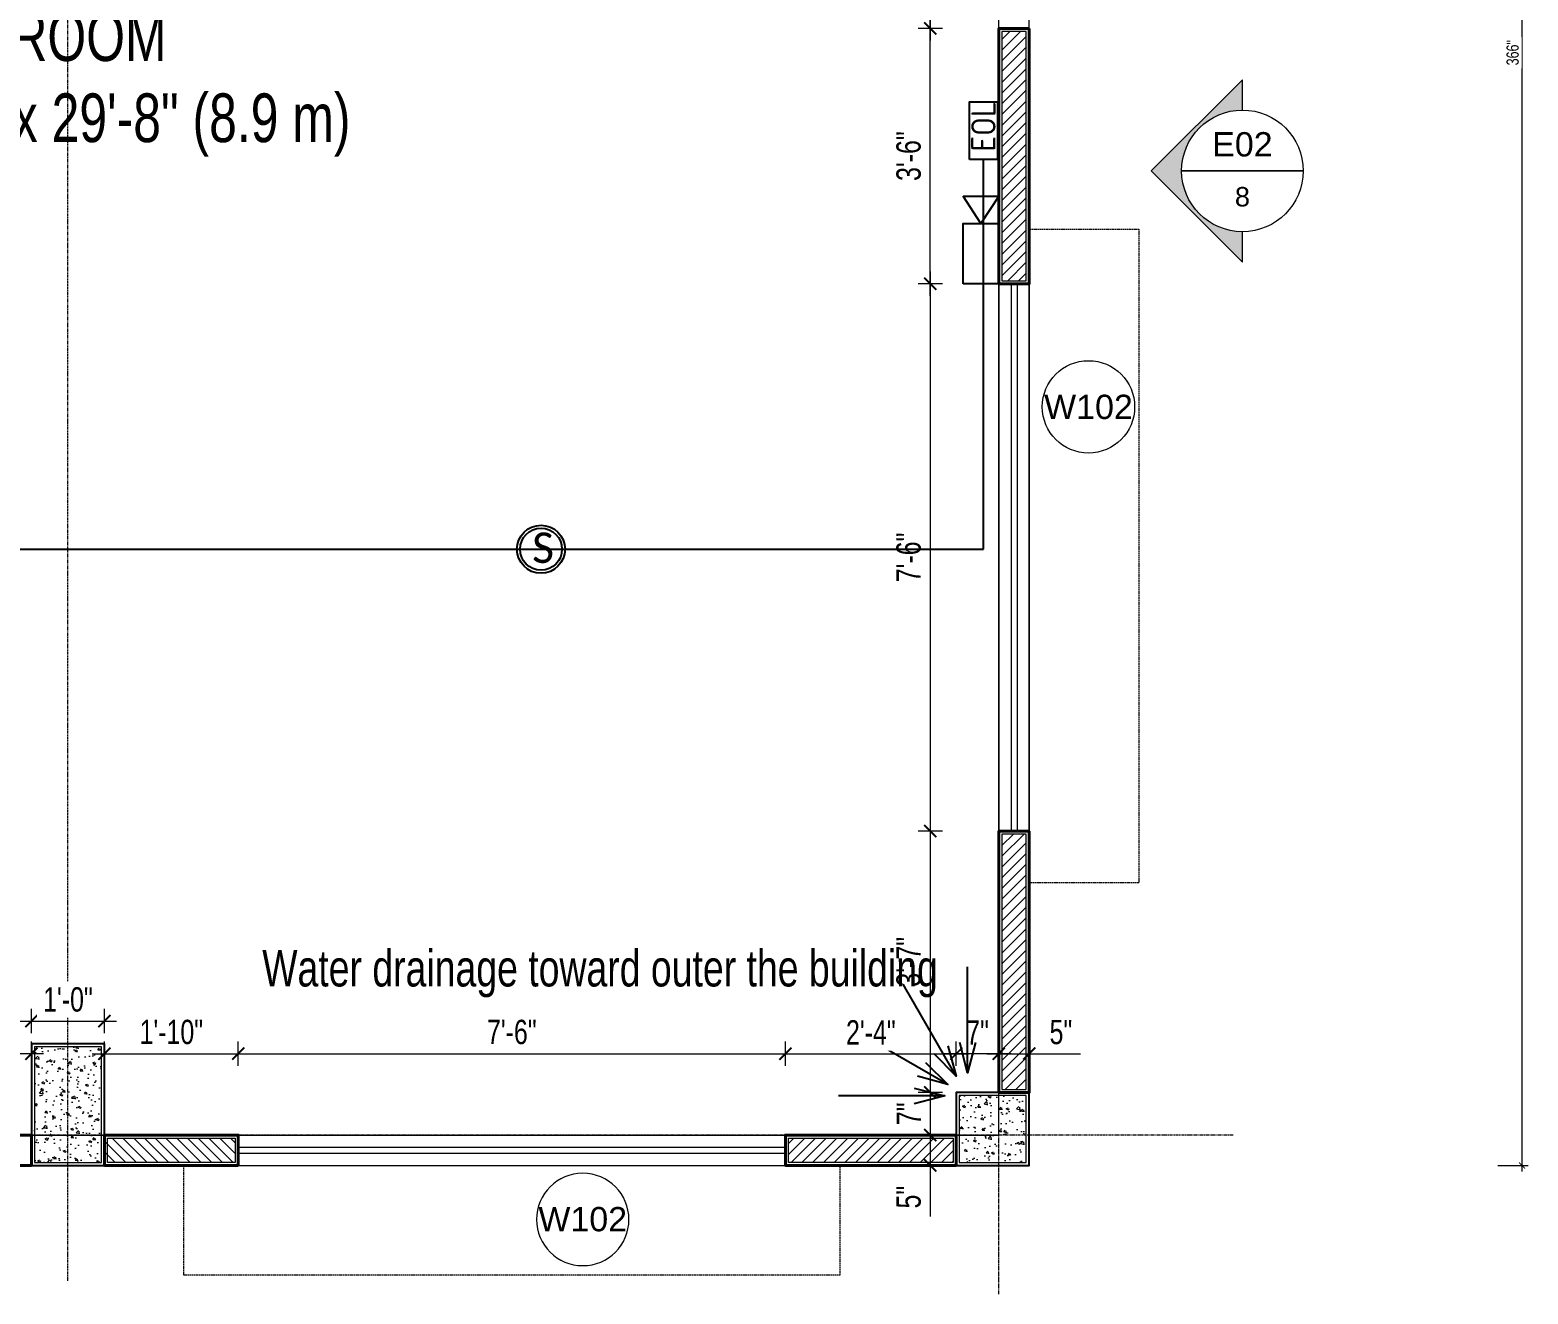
# Model space of a CAD drawing. Header units: inches. Extents: x 985 to 11353, y 526 to 2181.
# Drawn here: x 10793.6 to 11040, y 1405.1 to 1613 of the extents above; entities that cross this region are included whole.
import ezdxf
from ezdxf.enums import TextEntityAlignment as Align

# ---------------------------------------------------------------- set-up
doc = ezdxf.new("R2010")
doc.units = ezdxf.units.IN
doc.header["$MEASUREMENT"] = 0
doc.linetypes.add('DASH', pattern=[0.35, 0.25, -0.1])
doc.linetypes.add('PHANTOMX2', pattern=[5, 2.5, -0.5, 0.5, -0.5, 0.5, -0.5])
for name, color, linetype in [('COLLUM', 1, 'Continuous'), ('FREE-TEXT', 7, 'Continuous'), ('horn & strobe', 1, 'Continuous'), ('smoke detector', 1, 'Continuous'), ('zone wiring', 5, 'Continuous')]:
    doc.layers.add(name, color=color, linetype=linetype)
for name, color, linetype, lineweight in [('dim-8', 18, 'Continuous', 15), ('Dimension', 22, 'Continuous', 13), ('Elevation Marker', 252, 'Continuous', 15), ('Glass', 5, 'Continuous', 9), ('grid', 9, 'Continuous', 13), ('HACTH', 8, 'Continuous', 9), ('I-DOOR-IDEN-N', 7, 'Continuous', 15), ('Parapet', 6, 'Continuous', 15), ('Plaster Line', 5, 'Continuous', 15), ('R_Marker', 4, 'Continuous', 13), ('Sunshed', 5, 'Continuous', 15), ('Text-02', 253, 'Continuous', 15), ('wall 05', 3, 'Continuous', 40), ('WINDOW', 140, 'Continuous', 9)]:
    doc.layers.add(name, color=color, linetype=linetype, lineweight=lineweight)
doc.styles.add('Arial', font='arial.ttf')
doc.styles.get("Standard").update_dxf_attribs({"font": 'isocp3.shx'})
doc.styles.add('Swiss721', font='swisscl.ttf')
doc.dimstyles.new('dim-12', dxfattribs={"dimtxt": 10, "dimasz": 3, "dimexe": 3, "dimexo": 3, "dimgap": 0.09, "dimtad": 0, "dimdec": 0, "dimzin": 3, "dimdsep": 46, "dimlunit": 4, "dimtxsty": 'Standard', "dimblk": 'OBLIQUE', "dimblk1": 'DOT', "dimblk2": 'OBLIQUE', "dimcen": 0.09, "dimaunit": 1, "dimadec": 0, "dimazin": 0, "dimtfac": 0.5, "dimtdec": 0, "dimtix": 1, "dimtmove": 1, "dimatfit": 0, "dimldrblk": 'OBLIQUE', "dimfxl": 1, "dimtvp": 1, "dimtolj": 1, "dimtzin": 0, "dimarcsym": 0})
doc.dimstyles.new('DIM02 (inch)', dxfattribs={"dimtxt": 2, "dimasz": 1, "dimexe": 1, "dimexo": 0, "dimgap": 0.5, "dimtad": 1, "dimdec": 1, "dimzin": 0, "dimdsep": 46, "dimlunit": 5, "dimtxsty": 'Swiss721', "dimblk": 'ARCHTICK', "dimcen": 0, "dimdle": 1, "dimclrd": 256, "dimclre": 256, "dimclrt": 256, "dimadec": 0, "dimazin": 0, "dimtfac": 1, "dimtdec": 1, "dimtofl": 0, "dimtmove": 0, "dimatfit": 3, "dimldrblk": 'ARCHTICK', "dimfxl": 1, "dimfxlon": 1, "dimtolj": 1, "dimtzin": 0, "dimlwd": 9, "dimlwe": 9, "dimarcsym": 0})
doc.dimstyles.new('DIM08', dxfattribs={"dimtxt": 8, "dimasz": 4, "dimexe": 4, "dimexo": 0, "dimgap": 3, "dimtad": 1, "dimdec": 1, "dimzin": 3, "dimdsep": 46, "dimlunit": 4, "dimtxsty": 'Swiss721', "dimblk": 'ARCHTICK', "dimcen": 0, "dimdle": 4, "dimclrd": 256, "dimclre": 256, "dimclrt": 256, "dimadec": 0, "dimazin": 0, "dimtfac": 1, "dimtdec": 1, "dimtofl": 0, "dimtmove": 0, "dimatfit": 3, "dimldrblk": 'ARCHTICK', "dimfxl": 4, "dimfxlon": 1, "dimtfill": 1, "dimtolj": 1, "dimtzin": 0, "dimlwd": 9, "dimlwe": 9, "dimarcsym": 0})
pattern_1 = [(45, (-130662.4177, -170029.9416), (-0.8838834765, 0.8838834765), [])]

# ---------------------------------------------------------------- blocks, each defined once
blk = doc.blocks.new('_ArchTick')
at = {"color": 0, "linetype": 'ByBlock', "const_width": 0.15}
blk.add_lwpolyline([(-0.5, -0.5), (0.5, 0.5)], dxfattribs=at)
blk = doc.blocks.new('*D178')
at = {"layer": 'Defpoints', "color": 0, "transparency": 16777216}
for p in [(10945.98, 1625.28), (10945.98, 1613.28)]:
    blk.add_point(p, dxfattribs=at)
at = {"layer": 'Dimension', "lineweight": 9, "transparency": 16777216}
for p, q in [((10941.7, 1627.28), (10941.7, 1611.28)), ((10943.7, 1625.28), (10939.7, 1625.28)), ((10943.7, 1613.28), (10939.7, 1613.28))]:
    blk.add_line(p, q, dxfattribs=at)
at = {"layer": 'Dimension', "lineweight": 9, "transparency": 16777216, "xscale": 2, "yscale": 2, "zscale": 2}
for p, rotation in [((10941.7, 1625.28), 90), ((10941.7, 1613.28), 270)]:
    blk.add_blockref('_ArchTick', p, dxfattribs=dict(at, rotation=rotation))
at = {"layer": 'Dimension', "transparency": 16777216, "insert": (10938.15, 1619.28), "char_height": 4, "attachment_point": 5, "rotation": 90, "style": 'Swiss721', "bg_fill": 3, "box_fill_scale": 1.25, "bg_fill_color": 256, "bg_fill_true_color": 13158600, "bg_fill_transparency": 0}
blk.add_mtext('\\A1;1\'-0"', dxfattribs=at)
at = {"layer": 'Defpoints', "color": 0, "transparency": 16777216}
blk.add_point((10941.7, 1613.28), dxfattribs=at)
blk = doc.blocks.new('*D179')
at = {"layer": 'Defpoints', "color": 0, "transparency": 16777216}
for p in [(10948.23, 1571.28), (10941.7, 1481.28), (10952.98, 1481.28)]:
    blk.add_point(p, dxfattribs=at)
at = {"layer": 'Dimension', "lineweight": 9, "transparency": 16777216}
for p, q in [((10941.7, 1573.28), (10941.7, 1479.28)), ((10943.7, 1571.28), (10939.7, 1571.28)), ((10943.7, 1481.28), (10939.7, 1481.28))]:
    blk.add_line(p, q, dxfattribs=at)
at = {"layer": 'Dimension', "lineweight": 9, "transparency": 16777216, "xscale": 2, "yscale": 2, "zscale": 2}
for p, rotation in [((10941.7, 1571.28), 90), ((10941.7, 1481.28), 270)]:
    blk.add_blockref('_ArchTick', p, dxfattribs=dict(at, rotation=rotation))
at = {"layer": 'Dimension', "transparency": 16777216, "insert": (10938.15, 1526.28), "char_height": 4, "attachment_point": 5, "rotation": 90, "style": 'Swiss721', "bg_fill": 3, "box_fill_scale": 1.25, "bg_fill_color": 256, "bg_fill_true_color": 13158600, "bg_fill_transparency": 0}
blk.add_mtext('\\A1;7\'-6"', dxfattribs=at)
blk = doc.blocks.new('*D180')
at = {"layer": 'Defpoints', "color": 0, "transparency": 16777216}
for p in [(10952.98, 1481.28), (10941.7, 1438.28), (10951.03, 1438.28)]:
    blk.add_point(p, dxfattribs=at)
at = {"layer": 'Dimension', "lineweight": 9, "transparency": 16777216}
for p, q in [((10941.7, 1483.28), (10941.7, 1436.28)), ((10943.7, 1481.28), (10939.7, 1481.28)), ((10943.7, 1438.28), (10939.7, 1438.28))]:
    blk.add_line(p, q, dxfattribs=at)
at = {"layer": 'Dimension', "lineweight": 9, "transparency": 16777216, "xscale": 2, "yscale": 2, "zscale": 2}
for p, rotation in [((10941.7, 1481.28), 90), ((10941.7, 1438.28), 270)]:
    blk.add_blockref('_ArchTick', p, dxfattribs=dict(at, rotation=rotation))
at = {"layer": 'Dimension', "transparency": 16777216, "insert": (10938.15, 1459.78), "char_height": 4, "attachment_point": 5, "rotation": 90, "style": 'Swiss721', "bg_fill": 3, "box_fill_scale": 1.25, "bg_fill_color": 256, "bg_fill_true_color": 13158600, "bg_fill_transparency": 0}
blk.add_mtext('\\A1;3\'-7"', dxfattribs=at)
blk = doc.blocks.new('*D181')
at = {"layer": 'Defpoints', "color": 0, "transparency": 16777216}
for p in [(10951.03, 1438.28), (10945.98, 1431.28)]:
    blk.add_point(p, dxfattribs=at)
at = {"layer": 'Dimension', "lineweight": 9, "transparency": 16777216}
for p, q in [((10941.7, 1440.28), (10941.7, 1429.28)), ((10943.7, 1438.28), (10939.7, 1438.28)), ((10943.7, 1431.28), (10939.7, 1431.28))]:
    blk.add_line(p, q, dxfattribs=at)
at = {"layer": 'Dimension', "lineweight": 9, "transparency": 16777216, "xscale": 2, "yscale": 2, "zscale": 2}
for p, rotation in [((10941.7, 1438.28), 90), ((10941.7, 1431.28), 270)]:
    blk.add_blockref('_ArchTick', p, dxfattribs=dict(at, rotation=rotation))
at = {"layer": 'Dimension', "transparency": 16777216, "insert": (10938.2, 1434.78), "char_height": 4, "attachment_point": 5, "rotation": 90, "style": 'Swiss721', "bg_fill": 3, "box_fill_scale": 1.25, "bg_fill_color": 256, "bg_fill_true_color": 13158600, "bg_fill_transparency": 0}
blk.add_mtext('\\A1;7"', dxfattribs=at)
at = {"layer": 'Defpoints', "color": 0, "transparency": 16777216}
blk.add_point((10941.7, 1431.28), dxfattribs=at)
blk = doc.blocks.new('*D182')
at = {"layer": 'Defpoints', "color": 0, "transparency": 16777216}
for p in [(10945.98, 1431.28), (10941.7, 1426.28), (10947.36, 1426.28)]:
    blk.add_point(p, dxfattribs=at)
at = {"layer": 'Dimension', "lineweight": 9, "transparency": 16777216}
for p, q in [((10941.7, 1433.28), (10941.7, 1426.28)), ((10943.7, 1431.28), (10939.7, 1431.28)), ((10943.7, 1426.28), (10939.7, 1426.28)), ((10941.7, 1426.28), (10941.7, 1417.86))]:
    blk.add_line(p, q, dxfattribs=at)
at = {"layer": 'Dimension', "lineweight": 9, "transparency": 16777216, "xscale": 2, "yscale": 2, "zscale": 2}
for p, rotation in [((10941.7, 1431.28), 90), ((10941.7, 1426.28), 270)]:
    blk.add_blockref('_ArchTick', p, dxfattribs=dict(at, rotation=rotation))
at = {"layer": 'Dimension', "transparency": 16777216, "insert": (10938.16, 1421.07), "char_height": 4, "attachment_point": 5, "rotation": 90, "style": 'Swiss721', "bg_fill": 3, "box_fill_scale": 1.25, "bg_fill_color": 256, "bg_fill_true_color": 13158600, "bg_fill_transparency": 0}
blk.add_mtext('\\A1;5"', dxfattribs=at)
blk = doc.blocks.new('*D190')
at = {"layer": 'Defpoints', "color": 0, "transparency": 16777216}
for p in [(10957.98, 1444.66), (10952.98, 1438.28), (10957.98, 1438.28)]:
    blk.add_point(p, dxfattribs=at)
at = {"layer": 'Dimension', "lineweight": 9, "transparency": 16777216}
for p, q in [((10952.98, 1442.66), (10952.98, 1446.66)), ((10957.98, 1442.66), (10957.98, 1446.66)), ((10950.98, 1444.66), (10957.98, 1444.66)), ((10957.98, 1444.66), (10966.4, 1444.66))]:
    blk.add_line(p, q, dxfattribs=at)
at = {"layer": 'Dimension', "lineweight": 9, "transparency": 16777216, "xscale": 2, "yscale": 2, "zscale": 2, "rotation": 180}
blk.add_blockref('_ArchTick', (10952.98, 1444.66), dxfattribs=at)
at = {"layer": 'Dimension', "lineweight": 9, "transparency": 16777216, "xscale": 2, "yscale": 2, "zscale": 2}
blk.add_blockref('_ArchTick', (10957.98, 1444.66), dxfattribs=at)
at = {"layer": 'Dimension', "transparency": 16777216, "insert": (10963.19, 1448.2), "char_height": 4, "attachment_point": 5, "style": 'Swiss721', "bg_fill": 3, "box_fill_scale": 1.25, "bg_fill_color": 256, "bg_fill_true_color": 13158600, "bg_fill_transparency": 0}
blk.add_mtext('\\A1;5"', dxfattribs=at)
blk = doc.blocks.new('*D191')
at = {"layer": 'Defpoints', "color": 0, "transparency": 16777216}
for p in [(10945.98, 1438.28), (10952.98, 1438.28)]:
    blk.add_point(p, dxfattribs=at)
at = {"layer": 'Dimension', "lineweight": 9, "transparency": 16777216}
for p, q in [((10945.98, 1442.66), (10945.98, 1446.66)), ((10952.98, 1442.66), (10952.98, 1446.66)), ((10954.98, 1444.66), (10943.98, 1444.66))]:
    blk.add_line(p, q, dxfattribs=at)
at = {"layer": 'Dimension', "lineweight": 9, "transparency": 16777216, "xscale": 2, "yscale": 2, "zscale": 2, "rotation": 180}
blk.add_blockref('_ArchTick', (10945.98, 1444.66), dxfattribs=at)
at = {"layer": 'Dimension', "lineweight": 9, "transparency": 16777216, "xscale": 2, "yscale": 2, "zscale": 2}
blk.add_blockref('_ArchTick', (10952.98, 1444.66), dxfattribs=at)
at = {"layer": 'Dimension', "transparency": 16777216, "insert": (10949.48, 1448.16), "char_height": 4, "attachment_point": 5, "style": 'Swiss721', "bg_fill": 3, "box_fill_scale": 1.25, "bg_fill_color": 256, "bg_fill_true_color": 13158600, "bg_fill_transparency": 0}
blk.add_mtext('\\A1;7"', dxfattribs=at)
at = {"layer": 'Defpoints', "color": 0, "transparency": 16777216}
blk.add_point((10945.98, 1444.66), dxfattribs=at)
blk = doc.blocks.new('*D192')
at = {"layer": 'Defpoints', "color": 0, "transparency": 16777216}
for p in [(10680.88, 1444.66), (10793.88, 1438.28), (10680.88, 1431.28)]:
    blk.add_point(p, dxfattribs=at)
at = {"layer": 'Dimension', "lineweight": 9, "transparency": 16777216}
for p, q in [((10680.88, 1442.66), (10680.88, 1446.66)), ((10793.88, 1442.66), (10793.88, 1446.66)), ((10795.88, 1444.66), (10678.88, 1444.66))]:
    blk.add_line(p, q, dxfattribs=at)
at = {"layer": 'Dimension', "lineweight": 9, "transparency": 16777216, "xscale": 2, "yscale": 2, "zscale": 2, "rotation": 180}
blk.add_blockref('_ArchTick', (10680.88, 1444.66), dxfattribs=at)
at = {"layer": 'Dimension', "lineweight": 9, "transparency": 16777216, "xscale": 2, "yscale": 2, "zscale": 2}
blk.add_blockref('_ArchTick', (10793.88, 1444.66), dxfattribs=at)
at = {"layer": 'Dimension', "transparency": 16777216, "insert": (10737.38, 1448.21), "char_height": 4, "attachment_point": 5, "style": 'Swiss721', "bg_fill": 3, "box_fill_scale": 1.25, "bg_fill_color": 256, "bg_fill_true_color": 13158600, "bg_fill_transparency": 0}
blk.add_mtext('\\A1;9\'-5"', dxfattribs=at)
blk = doc.blocks.new('wall&door')
at = {"color": 0, "linetype": 'ByBlock', "lineweight": -2}
blk.add_circle((0, 0), 3.039, dxfattribs=at)
at = {"color": 0, "linetype": 'ByBlock', "lineweight": -2, "ltscale": 25.4, "style": 'Arial'}
blk.add_attdef('PT1', text='', height=1.6, dxfattribs=at).set_placement((0, 0), align=Align.MIDDLE_CENTER)
blk = doc.blocks.new('_Dot')
at = {"color": 0, "linetype": 'ByBlock', "lineweight": -2}
blk.add_line((-0.5, 0), (-1, 0), dxfattribs=at)
at = {"color": 0, "linetype": 'ByBlock', "const_width": 0.5}
blk.add_lwpolyline([(-0.25, 0, 1), (0.25, 0, 1)], format="xyb", close=True, dxfattribs=at)
blk = doc.blocks.new('_OBLIQUE')
at = {"color": 0, "linetype": 'ByBlock'}
blk.add_line((-0.5, -0.5), (0.5, 0.5), dxfattribs=at)
blk = doc.blocks.new('*D222')
at = {"layer": 'Defpoints', "color": 0, "transparency": 16777216}
for p in [(10941.7, 1613.28), (10945.98, 1613.28), (10948.23, 1571.28)]:
    blk.add_point(p, dxfattribs=at)
at = {"layer": 'Dimension', "lineweight": 9, "transparency": 16777216}
for p, q in [((10941.7, 1569.28), (10941.7, 1615.28)), ((10943.7, 1613.28), (10939.7, 1613.28)), ((10943.7, 1571.28), (10939.7, 1571.28))]:
    blk.add_line(p, q, dxfattribs=at)
at = {"layer": 'Dimension', "lineweight": 9, "transparency": 16777216, "xscale": 2, "yscale": 2, "zscale": 2}
for p, rotation in [((10941.7, 1613.28), 90), ((10941.7, 1571.28), 270)]:
    blk.add_blockref('_ArchTick', p, dxfattribs=dict(at, rotation=rotation))
at = {"layer": 'Dimension', "transparency": 16777216, "insert": (10938.15, 1592.28), "char_height": 4, "attachment_point": 5, "rotation": 90, "style": 'Swiss721', "bg_fill": 3, "box_fill_scale": 1.25, "bg_fill_color": 256, "bg_fill_true_color": 13158600, "bg_fill_transparency": 0}
blk.add_mtext('\\A1;3\'-6"', dxfattribs=at)
blk = doc.blocks.new('*D227')
at = {"layer": 'Defpoints', "color": 0, "transparency": 16777216}
for p in [(10805.88, 1447.15), (10793.88, 1443.63)]:
    blk.add_point(p, dxfattribs=at)
at = {"layer": 'Dimension', "lineweight": 9, "transparency": 16777216}
for p, q in [((10793.88, 1448.02), (10793.88, 1452.02)), ((10805.88, 1448.02), (10805.88, 1452.02)), ((10791.88, 1450.02), (10807.88, 1450.02))]:
    blk.add_line(p, q, dxfattribs=at)
at = {"layer": 'Dimension', "lineweight": 9, "transparency": 16777216, "xscale": 2, "yscale": 2, "zscale": 2, "rotation": 180}
blk.add_blockref('_ArchTick', (10793.88, 1450.02), dxfattribs=at)
at = {"layer": 'Dimension', "lineweight": 9, "transparency": 16777216, "xscale": 2, "yscale": 2, "zscale": 2}
blk.add_blockref('_ArchTick', (10805.88, 1450.02), dxfattribs=at)
at = {"layer": 'Dimension', "transparency": 16777216, "insert": (10799.88, 1453.56), "char_height": 4, "attachment_point": 5, "style": 'Swiss721', "bg_fill": 3, "box_fill_scale": 1.25, "bg_fill_color": 256, "bg_fill_true_color": 13158600, "bg_fill_transparency": 0}
blk.add_mtext('\\A1;1\'-0"', dxfattribs=at)
at = {"layer": 'Defpoints', "color": 0, "transparency": 16777216}
blk.add_point((10805.88, 1450.02), dxfattribs=at)
blk = doc.blocks.new('*D228')
at = {"layer": 'Defpoints', "color": 0, "transparency": 16777216}
for p in [(10827.88, 1444.66), (10805.88, 1441.79), (10827.88, 1431.28)]:
    blk.add_point(p, dxfattribs=at)
at = {"layer": 'Dimension', "lineweight": 9, "transparency": 16777216}
for p, q in [((10805.88, 1442.66), (10805.88, 1446.66)), ((10827.88, 1442.66), (10827.88, 1446.66)), ((10803.88, 1444.66), (10829.88, 1444.66))]:
    blk.add_line(p, q, dxfattribs=at)
at = {"layer": 'Dimension', "lineweight": 9, "transparency": 16777216, "xscale": 2, "yscale": 2, "zscale": 2, "rotation": 180}
blk.add_blockref('_ArchTick', (10805.88, 1444.66), dxfattribs=at)
at = {"layer": 'Dimension', "lineweight": 9, "transparency": 16777216, "xscale": 2, "yscale": 2, "zscale": 2}
blk.add_blockref('_ArchTick', (10827.88, 1444.66), dxfattribs=at)
at = {"layer": 'Dimension', "transparency": 16777216, "insert": (10816.88, 1448.21), "char_height": 4, "attachment_point": 5, "style": 'Swiss721', "bg_fill": 3, "box_fill_scale": 1.25, "bg_fill_color": 256, "bg_fill_true_color": 13158600, "bg_fill_transparency": 0}
blk.add_mtext('\\A1;1\'-10"', dxfattribs=at)
blk = doc.blocks.new('*D229')
at = {"layer": 'Defpoints', "color": 0, "transparency": 16777216}
for p in [(10917.88, 1444.66), (10827.88, 1431.28), (10917.88, 1431.28)]:
    blk.add_point(p, dxfattribs=at)
at = {"layer": 'Dimension', "lineweight": 9, "transparency": 16777216}
for p, q in [((10827.88, 1442.66), (10827.88, 1446.66)), ((10917.88, 1442.66), (10917.88, 1446.66)), ((10825.88, 1444.66), (10919.88, 1444.66))]:
    blk.add_line(p, q, dxfattribs=at)
at = {"layer": 'Dimension', "lineweight": 9, "transparency": 16777216, "xscale": 2, "yscale": 2, "zscale": 2, "rotation": 180}
blk.add_blockref('_ArchTick', (10827.88, 1444.66), dxfattribs=at)
at = {"layer": 'Dimension', "lineweight": 9, "transparency": 16777216, "xscale": 2, "yscale": 2, "zscale": 2}
blk.add_blockref('_ArchTick', (10917.88, 1444.66), dxfattribs=at)
at = {"layer": 'Dimension', "transparency": 16777216, "insert": (10872.88, 1448.21), "char_height": 4, "attachment_point": 5, "style": 'Swiss721', "bg_fill": 3, "box_fill_scale": 1.25, "bg_fill_color": 256, "bg_fill_true_color": 13158600, "bg_fill_transparency": 0}
blk.add_mtext('\\A1;7\'-6"', dxfattribs=at)
blk = doc.blocks.new('*D230')
at = {"layer": 'Defpoints', "color": 0, "transparency": 16777216}
for p in [(10945.98, 1444.66), (10917.88, 1431.28), (10945.98, 1431.28)]:
    blk.add_point(p, dxfattribs=at)
at = {"layer": 'Dimension', "lineweight": 9, "transparency": 16777216}
for p, q in [((10917.88, 1442.66), (10917.88, 1446.66)), ((10945.98, 1442.66), (10945.98, 1446.66)), ((10915.88, 1444.66), (10947.98, 1444.66))]:
    blk.add_line(p, q, dxfattribs=at)
at = {"layer": 'Dimension', "lineweight": 9, "transparency": 16777216, "xscale": 2, "yscale": 2, "zscale": 2, "rotation": 180}
blk.add_blockref('_ArchTick', (10917.88, 1444.66), dxfattribs=at)
at = {"layer": 'Dimension', "lineweight": 9, "transparency": 16777216, "xscale": 2, "yscale": 2, "zscale": 2}
blk.add_blockref('_ArchTick', (10945.98, 1444.66), dxfattribs=at)
at = {"layer": 'Dimension', "transparency": 16777216, "insert": (10931.93, 1448.17), "char_height": 4, "attachment_point": 5, "style": 'Swiss721', "bg_fill": 3, "box_fill_scale": 1.25, "bg_fill_color": 256, "bg_fill_true_color": 13158600, "bg_fill_transparency": 0}
blk.add_mtext('\\A1;2\'-4"', dxfattribs=at)
blk = doc.blocks.new('*D236')
at = {"layer": 'Defpoints', "color": 0, "transparency": 16777216}
for p in [(10957.98, 1792.28), (10957.98, 1426.28), (11039.02, 1426.28)]:
    blk.add_point(p, dxfattribs=at)
at = {"layer": 'Plaster Line', "lineweight": 9, "transparency": 16777216}
for p, q in [((11035.02, 1792.28), (11040.02, 1792.28)), ((11039.02, 1793.28), (11039.02, 1425.28)), ((11035.02, 1426.28), (11040.02, 1426.28))]:
    blk.add_line(p, q, dxfattribs=at)
for p, rotation in [((11039.02, 1792.28), 90), ((11039.02, 1426.28), 270)]:
    blk.add_blockref('_ArchTick', p, dxfattribs=dict(at, rotation=rotation))
at = {"layer": 'Plaster Line', "transparency": 16777216, "insert": (11037.49, 1609.28), "char_height": 2, "attachment_point": 5, "rotation": 90, "style": 'Swiss721', "bg_fill": 3, "box_fill_scale": 1.25, "bg_fill_color": 256, "bg_fill_true_color": 13158600, "bg_fill_transparency": 0}
blk.add_mtext('\\A1;366"', dxfattribs=at)
blk = doc.blocks.new('smoke detector')
at = {"layer": 'smoke detector'}
for radius in [3.95, 3.45]:
    blk.add_circle((331.62, 4109.64), radius, dxfattribs=at)
at = {"layer": 'smoke detector', "insert": (330.17, 4112.38), "char_height": 5, "attachment_point": 1}
blk.add_mtext_dynamic_manual_height_columns('{\\fCalibri|b0|i0|c0|p34;S}', width=5, gutter_width=1, heights=[0], dxfattribs=at)
blk = doc.blocks.new('horn with strobe')
at = {"layer": 'horn & strobe', "color": 1}
for points in [[(-391.02, 4158.6), (-381.13, 4158.6), (-381.13, 4152.71), (-391.02, 4152.71)], [(-376.59, 4158.6), (-376.59, 4152.71), (-381.13, 4155.65)]]:
    blk.add_lwpolyline(points, close=True, dxfattribs=at)
blk = doc.blocks.new('EOL')
at = {"layer": 'zone wiring', "color": 4}
blk.add_lwpolyline([(-410.51, 4145.39), (-401.03, 4145.39), (-401.03, 4140.79), (-410.51, 4140.79)], close=True, dxfattribs=at)
at = {"layer": 'zone wiring', "color": 4, "insert": (-409.22, 4145.11), "char_height": 4, "attachment_point": 1}
blk.add_mtext_dynamic_manual_height_columns('EOL', width=7.8869, gutter_width=1, heights=[0], dxfattribs=at)

msp = doc.modelspace()

# ---------------------------------------------------------------- hatches: boundary and pattern name
at = {"layer": 'Elevation Marker'}
h = msp.add_hatch(color=256, dxfattribs=at)
h.dxf.hatch_style = 1
edge = h.paths.add_edge_path()
edge.add_line((10993.04, 1579.85), (10993.04, 1574.85))
edge.add_line((10993.04, 1574.85), (10978.04, 1589.85))
edge.add_line((10978.04, 1589.85), (10993.04, 1604.85))
edge.add_line((10993.04, 1604.85), (10993.04, 1599.85))
edge.add_ellipse((10993.04, 1589.85), major_axis=(7.07, -7.07), ratio=1, start_angle=135, end_angle=225)
edge.add_ellipse((10993.04, 1589.85), major_axis=(7.07, 7.07), ratio=1, start_angle=135, end_angle=225)
at = {"layer": 'HACTH', "lineweight": 0}
h = msp.add_hatch(dxfattribs=at)
h.set_pattern_fill('ANSI31', color=256, scale=10, style=0)
h.set_pattern_definition(pattern_1)
h.paths.add_polyline_path([(10953.48, 1438.78), (10957.48, 1438.78), (10957.48, 1480.78), (10953.48, 1480.78)])
h = msp.add_hatch(dxfattribs=at)
h.set_pattern_fill('AR-CONC', color=256, scale=0.5, style=0)
h.set_pattern_definition([(50, (-124639.2313, -171108.0544), (3.586300913, -0.313760675), [0.375, -4.125]), (355, (-124639.2313, -171108.0544), (-0.69375667, 3.76096067), [0.3, -3.3]), (100.4514, (-124638.9324, -171108.0806), (2.89254691, 3.44719771), [0.31870095, -3.50571056]), (46.1842, (-124639.2313, -171107.0544), (5.33620524, -0.82759507), [0.5625, -6.1875]), (96.6356, (-124638.7866, -171107.1234), (4.67331353, 4.87058935), [0.47805144, -5.258565]), (351.1842, (-124639.2313, -171107.0544), (4.67330973, 4.870593), [0.45, -4.95]), (21, (-124638.7313, -171107.3044), (2.98453526, -2.013094453), [0.375, -4.125]), (326, (-124638.7313, -171107.3044), (1.21657666, 3.625750225), [0.3, -3.3]), (71.4514, (-124638.4826, -171107.472), (4.201113143, 1.612652484), [0.31870095, -3.50571056]), (37.5, (-124639.2313, -171108.0544), (0.0607992766, 1.664469269), [0, -3.26, 0, -3.35, 0, -3.3125]), (7.5, (-124639.2313, -171108.0544), (1.315347687, 1.97205856), [0, -1.91, 0, -3.185, 0, -1.2625]), (327.5, (-124640.3463, -171108.0544), (2.669112181, -0.112774359), [0, -1.25, 0, -3.9, 0, -5.175]), (317.5, (-124640.8463, -171108.0544), (2.915930847, 0.500524912), [0, -1.625, 0, -2.59, 0, -3.675])])
h.paths.add_polyline_path([(10946.48, 1426.78), (10957.48, 1426.78), (10957.48, 1437.78), (10946.48, 1437.78)])
h = msp.add_hatch(dxfattribs=at)
h.set_pattern_fill('ANSI31', color=256, scale=10, style=0)
h.set_pattern_definition([(315, (-124626.8329, 174309.6064), (-0.8838834765, -0.8838834765), [])])
h.paths.add_polyline_path([(10827.38, 1430.78), (10827.38, 1426.78), (10805.88, 1426.78), (10805.88, 1430.78)])

# ---------------------------------------------------------------- linework, layer by layer
at = {"layer": 'COLLUM', "linetype": 'Continuous', "ltscale": 10}
msp.add_lwpolyline([(10945.98, 1426.28), (10957.98, 1426.28), (10957.98, 1438.28), (10945.98, 1438.28)], close=True, dxfattribs=at)
at = {"layer": 'Elevation Marker'}
for p, q in [((10978.04, 1589.85), (10993.04, 1604.85)), ((10993.04, 1599.85), (10993.04, 1604.85)), ((10993.04, 1574.85), (10978.04, 1589.85)), ((10993.04, 1574.85), (10993.04, 1579.85))]:
    msp.add_line(p, q, dxfattribs=at)
at = {"layer": 'Elevation Marker', "linetype": 'ByBlock'}
for p, q in [((11003.04, 1589.85), (10983.04, 1589.85)), ((10983.04, 1589.85), (11003.04, 1589.85))]:
    msp.add_line(p, q, dxfattribs=at)
at = {"layer": 'Elevation Marker', "extrusion": (0, 0, -1)}
msp.add_ellipse((10993.04, 1589.85), major_axis=(-7.07, 7.07), ratio=1, start_param=5.497787, end_param=11.780972, dxfattribs=at)
at = {"layer": 'Glass'}
for points in [[(10954.98, 1571.28), (10954.98, 1481.28)], [(10955.98, 1571.28), (10955.98, 1481.28)], [(10827.88, 1429.28), (10917.88, 1429.28)], [(10827.88, 1428.28), (10917.88, 1428.28)]]:
    msp.add_lwpolyline(points, dxfattribs=at)
at = {"layer": 'grid', "linetype": 'PHANTOMX2', "ltscale": 0.2}
for points in [[(10799.88, 1407.33), (10799.88, 1823.1)], [(10952.98, 1407.33), (10952.98, 1823.1)], [(10952.98, 1405.13), (10952.98, 1481.28)], [(10991.53, 1431.28), (9950.29, 1431.28)]]:
    msp.add_lwpolyline(points, dxfattribs=at)
at = {"layer": 'Plaster Line'}
for points in [[(10957.48, 1480.78), (10953.48, 1480.78), (10953.48, 1438.78), (10957.48, 1438.78)], [(10946.48, 1426.78), (10957.48, 1426.78), (10957.48, 1437.78), (10946.48, 1437.78)], [(10827.38, 1426.78), (10806.38, 1426.78), (10806.38, 1430.78), (10827.38, 1430.78)]]:
    msp.add_lwpolyline(points, close=True, dxfattribs=at)
at = {"layer": 'Sunshed', "linetype": 'DASH'}
for points in [[(10957.98, 1571.28), (10957.98, 1580.28), (10975.98, 1580.28), (10975.98, 1472.78), (10975.98, 1472.78), (10957.98, 1472.78), (10957.98, 1481.28)], [(10827.88, 1426.28), (10818.88, 1426.28), (10818.88, 1408.28), (10926.88, 1408.28), (10926.88, 1408.28), (10926.88, 1426.28), (10917.88, 1426.28)]]:
    msp.add_lwpolyline(points, dxfattribs=at)
at = {"layer": 'wall 05'}
for points in [[(10957.98, 1481.28), (10952.98, 1481.28), (10952.98, 1438.28), (10957.98, 1438.28)], [(10793.88, 1431.28), (10748.88, 1431.28), (10748.88, 1426.28), (10793.88, 1426.28)], [(10827.88, 1426.28), (10805.88, 1426.28), (10805.88, 1431.28), (10827.88, 1431.28)]]:
    msp.add_lwpolyline(points, close=True, dxfattribs=at)
at = {"layer": 'WINDOW', "linetype": 'Continuous', "ltscale": 10}
for points in [[(10952.98, 1571.28), (10952.98, 1481.28)], [(10957.98, 1571.28), (10957.98, 1481.28)]]:
    msp.add_lwpolyline(points, dxfattribs=at)
at = {"layer": 'WINDOW'}
for points in [[(10827.88, 1431.28), (10917.88, 1431.28)], [(10827.88, 1426.28), (10917.88, 1426.28)]]:
    msp.add_lwpolyline(points, dxfattribs=at)

# ---------------------------------------------------------------- block references
at = {"layer": 'I-DOOR-IDEN-N'}
ref = msp.add_blockref('wall&door', (10967.72, 1551.04), dxfattribs=dict(at, xscale=2.5, yscale=2.5, zscale=2.5))
ref.add_attrib('PT1', 'W102', dxfattribs={"layer": '0', "color": 7, "linetype": 'ByBlock', "lineweight": -2, "ltscale": 25.4, "height": 4, "style": 'Arial'}).set_placement((10967.72, 1551.04), align=Align.MIDDLE_CENTER)
ref = msp.add_blockref('wall&door', (10884.54, 1417.4), dxfattribs=dict(at, xscale=-2.5, yscale=2.5, zscale=2.5, rotation=180))
ref.add_attrib('PT1', 'W102', dxfattribs={"layer": '0', "color": 7, "linetype": 'ByBlock', "lineweight": -2, "ltscale": 25.4, "height": 4, "style": 'Arial'}).set_placement((10884.54, 1417.45), align=Align.MIDDLE_CENTER)
at = {"layer": 'smoke detector'}
msp.add_blockref('smoke detector', (10546.06, -2582.01), dxfattribs=at)

# ---------------------------------------------------------------- texts
at = {"layer": 'dim-8', "linetype": 'Continuous', "ltscale": 10, "insert": (10792.86, 1604.05), "char_height": 8, "attachment_point": 5, "style": 'Swiss721'}
msp.add_mtext('\\A1;MCC ROOM\\P26\'-0" (7.8 m) x 29\'-8" (8.9 m)', dxfattribs=at)
at = {"layer": 'Elevation Marker', "style": 'Arial'}
for tag, text, height, p in [('E02', 'De-A', 4, (10993.04, 1596.22)), ('8', 'IN-201', 3.2, (10993.04, 1587.2))]:
    msp.add_attdef(tag, text=text, height=height, dxfattribs=at).set_placement(p, align=Align.TOP_CENTER)

# ---------------------------------------------------------------- dimensions: what is measured, and where the dimension line sits
at = {"layer": 'Dimension'}
dim = msp.add_linear_dim(base=(10941.7, 1613.28), p1=(10945.98, 1625.28), p2=(10945.98, 1613.28), angle=90, dimstyle='DIM08', override={"dimscale": 0.5, "dimarcsym": 2}, dxfattribs=at)
dim.commit()
dim.dimension.update_dxf_attribs({"geometry": '*D178', "text_midpoint": (10938.15, 1619.28)})

# ---------------------------------------------------------------- next in the draw order: dimensions: what is measured, and where the dimension line sits
dim = msp.add_linear_dim(base=(10941.7, 1481.28), p1=(10948.23, 1571.28), p2=(10952.98, 1481.28), angle=90, dimstyle='DIM08', override={"dimscale": 0.5, "dimarcsym": 2}, dxfattribs=at)
dim.commit()
dim.dimension.update_dxf_attribs({"geometry": '*D179', "text_midpoint": (10938.15, 1526.28)})
dim = msp.add_linear_dim(base=(10680.88, 1444.66), p1=(10793.88, 1438.28), p2=(10680.88, 1431.28), dimstyle='DIM08', override={"dimscale": 0.5, "dimarcsym": 2}, dxfattribs=at)
dim.commit()
dim.dimension.update_dxf_attribs({"geometry": '*D192', "text_midpoint": (10737.38, 1448.21)})

# ---------------------------------------------------------------- next in the draw order: hatches: boundary and pattern name
at = {"layer": 'HACTH', "lineweight": 0}
h = msp.add_hatch(dxfattribs=at)
h.set_pattern_fill('ANSI31', color=256, scale=10, style=0)
h.set_pattern_definition(pattern_1)
h.paths.add_polyline_path([(10953.48, 1571.78), (10957.48, 1571.78), (10957.48, 1612.78), (10953.48, 1612.78)])
h = msp.add_hatch(dxfattribs=at)
h.set_pattern_fill('AR-CONC', color=256, scale=0.5, style=0)
h.set_pattern_definition([(50, (-124422.333, -171108.0544), (3.586300913, -0.313760675), [0.375, -4.125]), (355, (-124422.333, -171108.0544), (-0.69375667, 3.76096067), [0.3, -3.3]), (100.4514, (-124422.034, -171108.0806), (2.89254691, 3.44719771), [0.31870095, -3.50571056]), (46.1842, (-124422.333, -171107.0544), (5.33620524, -0.82759507), [0.5625, -6.1875]), (96.6356, (-124421.888, -171107.1234), (4.67331353, 4.87058935), [0.47805144, -5.258565]), (351.1842, (-124422.333, -171107.0544), (4.67330973, 4.870593), [0.45, -4.95]), (21, (-124421.833, -171107.3044), (2.98453526, -2.013094453), [0.375, -4.125]), (326, (-124421.833, -171107.3044), (1.21657666, 3.625750225), [0.3, -3.3]), (71.4514, (-124421.584, -171107.472), (4.201113143, 1.612652484), [0.31870095, -3.50571056]), (37.5, (-124422.3329, -171108.0544), (0.0607992766, 1.664469269), [0, -3.26, 0, -3.35, 0, -3.3125]), (7.5, (-124422.3329, -171108.0544), (1.315347687, 1.97205856), [0, -1.91, 0, -3.185, 0, -1.2625]), (327.5, (-124423.4479, -171108.0544), (2.669112181, -0.112774359), [0, -1.25, 0, -3.9, 0, -5.175]), (317.5, (-124423.9479, -171108.0544), (2.915930847, 0.500524912), [0, -1.625, 0, -2.59, 0, -3.675])])
h.paths.add_polyline_path([(10794.38, 1426.78), (10805.38, 1426.78), (10805.38, 1445.78), (10794.38, 1445.78)])

# ---------------------------------------------------------------- next in the draw order: linework, layer by layer
at = {"layer": 'COLLUM', "linetype": 'Continuous', "ltscale": 10}
msp.add_lwpolyline([(10793.88, 1426.28), (10805.88, 1426.28), (10805.88, 1446.28), (10793.88, 1446.28)], close=True, dxfattribs=at)
at = {"layer": 'Plaster Line'}
for points in [[(10957.48, 1612.78), (10953.48, 1612.78), (10953.48, 1571.78), (10957.48, 1571.78)], [(10794.38, 1426.78), (10805.38, 1426.78), (10805.38, 1445.78), (10794.38, 1445.78)]]:
    msp.add_lwpolyline(points, close=True, dxfattribs=at)
at = {"layer": 'wall 05'}
msp.add_lwpolyline([(10957.98, 1613.28), (10952.98, 1613.28), (10952.98, 1571.28), (10957.98, 1571.28)], close=True, dxfattribs=at)
at = {"layer": 'zone wiring', "color": 3}
for p, q in [((10950.46, 1527.63), (10950.46, 1591.73)), ((10601.69, 1527.63), (10950.46, 1527.63))]:
    msp.add_line(p, q, dxfattribs=at)

# ---------------------------------------------------------------- next in the draw order: dimensions: what is measured, and where the dimension line sits
at = {"layer": 'Dimension'}
dim = msp.add_linear_dim(base=(10941.7, 1438.28), p1=(10952.98, 1481.28), p2=(10951.03, 1438.28), angle=90, dimstyle='DIM08', override={"dimscale": 0.5, "dimarcsym": 2}, dxfattribs=at)
dim.commit()
dim.dimension.update_dxf_attribs({"geometry": '*D180', "text_midpoint": (10938.15, 1459.78)})

# ---------------------------------------------------------------- next in the draw order: texts
at = {"layer": 'Text-02', "insert": (10831.83, 1461.72), "char_height": 6, "width": 176.7295, "attachment_point": 1, "style": 'Swiss721'}
msp.add_mtext('Water drainage toward outer the building', dxfattribs=at)

# ---------------------------------------------------------------- next in the draw order: dimensions: what is measured, and where the dimension line sits
at = {"layer": 'Dimension'}
dim = msp.add_linear_dim(base=(10941.7, 1431.28), p1=(10951.03, 1438.28), p2=(10945.98, 1431.28), angle=90, dimstyle='DIM08', override={"dimscale": 0.5, "dimarcsym": 2}, dxfattribs=at)
dim.commit()
dim.dimension.update_dxf_attribs({"geometry": '*D181', "text_midpoint": (10938.2, 1434.78)})

# ---------------------------------------------------------------- next in the draw order: dimensions: what is measured, and where the dimension line sits
dim = msp.add_linear_dim(base=(10957.98, 1444.66), p1=(10952.98, 1438.28), p2=(10957.98, 1438.28), dimstyle='DIM08', override={"dimscale": 0.5, "dimarcsym": 2}, dxfattribs=at)
dim.commit()
dim.dimension.update_dxf_attribs({"geometry": '*D190', "text_midpoint": (10963.19, 1448.2)})
dim = msp.add_linear_dim(base=(10941.7, 1426.28), p1=(10945.98, 1431.28), p2=(10947.36, 1426.28), angle=90, dimstyle='DIM08', override={"dimscale": 0.5, "dimarcsym": 2}, dxfattribs=at)
dim.commit()
dim.dimension.update_dxf_attribs({"geometry": '*D182', "text_midpoint": (10938.16, 1421.07)})

# ---------------------------------------------------------------- next in the draw order: hatches: boundary and pattern name
at = {"layer": 'HACTH', "lineweight": 0}
h = msp.add_hatch(dxfattribs=at)
h.set_pattern_fill('ANSI31', color=256, scale=10, style=0)
h.set_pattern_definition([(45, (-130662.4177, -169969.6144), (-0.8838834765, 0.8838834765), [])])
h.paths.add_polyline_path([(10918.38, 1430.78), (10918.38, 1426.78), (10945.48, 1426.78), (10945.48, 1430.78)])

# ---------------------------------------------------------------- next in the draw order: linework, layer by layer
at = {"layer": 'Plaster Line'}
msp.add_lwpolyline([(10945.48, 1426.78), (10918.38, 1426.78), (10918.38, 1430.78), (10945.48, 1430.78)], close=True, dxfattribs=at)
at = {"layer": 'wall 05'}
msp.add_lwpolyline([(10945.98, 1426.28), (10917.88, 1426.28), (10917.88, 1431.28), (10945.98, 1431.28)], close=True, dxfattribs=at)

# ---------------------------------------------------------------- next in the draw order: dimensions: what is measured, and where the dimension line sits
at = {"layer": 'Dimension'}
dim = msp.add_linear_dim(base=(10945.98, 1444.66), p1=(10952.98, 1438.28), p2=(10945.98, 1438.28), dimstyle='DIM08', override={"dimscale": 0.5, "dimarcsym": 2}, dxfattribs=at)
dim.commit()
dim.dimension.update_dxf_attribs({"geometry": '*D191', "text_midpoint": (10949.48, 1448.16)})

# ---------------------------------------------------------------- next in the draw order: linework, layer by layer
at = {"layer": 'Parapet'}
for points in [[(9972.88, 1426.28), (10957.98, 1426.28), (10957.98, 1792.28), (9972.88, 1792.28)], [(9977.88, 1431.28), (10952.98, 1431.28), (10952.98, 1787.28), (9977.88, 1787.28)]]:
    msp.add_lwpolyline(points, close=True, dxfattribs=at)

# ---------------------------------------------------------------- next in the draw order: leaders
at = {"layer": 'R_Marker'}
for points in [[(10947.85, 1441.49), (10947.85, 1458.94)], [(10945.96, 1440.98), (10937.24, 1456.09)], [(10944.58, 1439.6), (10929.47, 1448.33)], [(10944.08, 1437.72), (10926.63, 1437.72)]]:
    msp.add_leader(points, dimstyle='dim-12', override={"dimasz": 5, "dimldrblk": 'Open30', "dimfxl": 4}, dxfattribs=at)

# ---------------------------------------------------------------- next in the draw order: dimensions: what is measured, and where the dimension line sits
at = {"layer": 'Dimension'}
dim = msp.add_linear_dim(base=(10941.7, 1613.28), p1=(10948.23, 1571.28), p2=(10945.98, 1613.28), angle=270, dimstyle='DIM08', override={"dimscale": 0.5, "dimarcsym": 2}, dxfattribs=at)
dim.commit()
dim.dimension.update_dxf_attribs({"geometry": '*D222', "text_midpoint": (10938.15, 1592.28)})
dim = msp.add_linear_dim(base=(10805.88, 1450.02), p1=(10793.88, 1443.63), p2=(10805.88, 1447.15), dimstyle='DIM08', override={"dimscale": 0.5, "dimarcsym": 2}, dxfattribs=at)
dim.commit()
dim.dimension.update_dxf_attribs({"geometry": '*D227', "text_midpoint": (10799.88, 1453.56)})
at = {"layer": 'Plaster Line'}
dim = msp.add_linear_dim(base=(11039.02, 1426.28), p1=(10957.98, 1792.28), p2=(10957.98, 1426.28), angle=90, dimstyle='DIM02 (inch)', override={"dimpost": '"', "dimfxl": 4, "dimtfill": 1, "dimarcsym": 2}, dxfattribs=at)
dim.commit()
dim.dimension.update_dxf_attribs({"geometry": '*D236', "text_midpoint": (11037.49, 1609.28)})

# ---------------------------------------------------------------- next in the draw order: block references
at = {"layer": 'FREE-TEXT', "rotation": 90}
msp.add_blockref('horn with strobe', (15105.69, 1962.3), dxfattribs=at)
at = {"layer": 'zone wiring', "rotation": 90}
msp.add_blockref('EOL', (15093.55, 2002.25), dxfattribs=at)

# ---------------------------------------------------------------- next in the draw order: dimensions: what is measured, and where the dimension line sits
at = {"layer": 'Dimension'}
dim = msp.add_linear_dim(base=(10827.88, 1444.66), p1=(10805.88, 1441.79), p2=(10827.88, 1431.28), dimstyle='DIM08', override={"dimscale": 0.5, "dimarcsym": 2}, dxfattribs=at)
dim.commit()
dim.dimension.update_dxf_attribs({"geometry": '*D228', "text_midpoint": (10816.88, 1448.21)})

# ---------------------------------------------------------------- next in the draw order: dimensions: what is measured, and where the dimension line sits
dim = msp.add_linear_dim(base=(10917.88, 1444.66), p1=(10827.88, 1431.28), p2=(10917.88, 1431.28), dimstyle='DIM08', override={"dimscale": 0.5, "dimarcsym": 2}, dxfattribs=at)
dim.commit()
dim.dimension.update_dxf_attribs({"geometry": '*D229', "text_midpoint": (10872.88, 1448.21)})

# ---------------------------------------------------------------- next in the draw order: dimensions: what is measured, and where the dimension line sits
dim = msp.add_linear_dim(base=(10945.98, 1444.66), p1=(10917.88, 1431.28), p2=(10945.98, 1431.28), dimstyle='DIM08', override={"dimscale": 0.5, "dimarcsym": 2}, dxfattribs=at)
dim.commit()
dim.dimension.update_dxf_attribs({"geometry": '*D230', "text_midpoint": (10931.93, 1448.17)})

doc.saveas('drawing.dxf')
